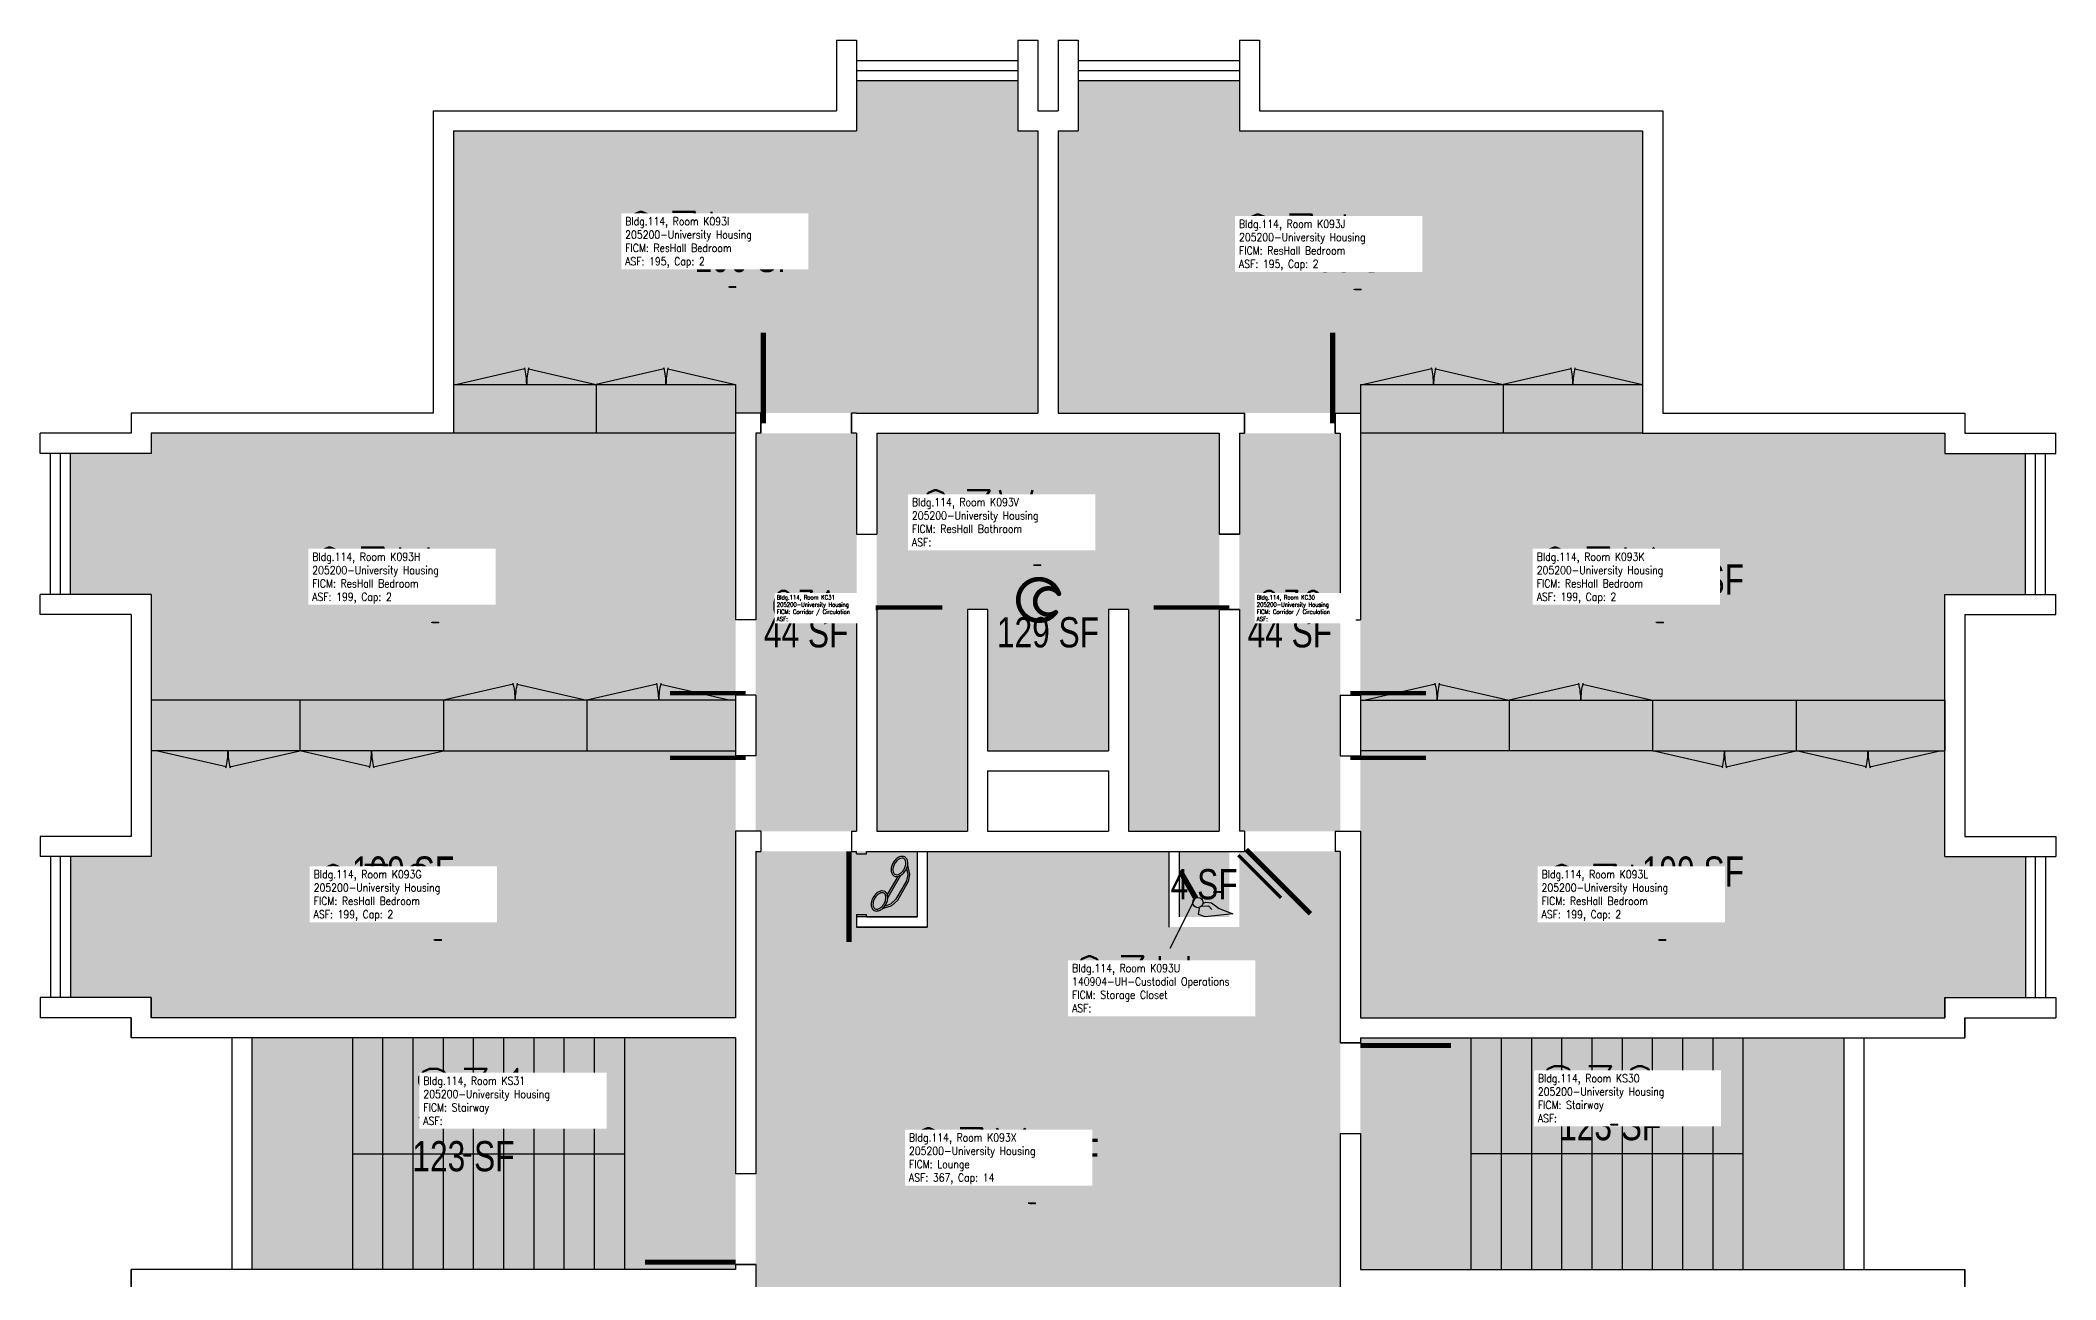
# Model space of a CAD drawing. Header units: inches. Extents: x 0 to 4364, y 0 to 2292.
# Drawn here: x 3564 to 4364, y 1800 to 2292 of the extents above; entities that cross this region are included whole.
import ezdxf
from ezdxf.enums import TextEntityAlignment as Align

# ---------------------------------------------------------------- set-up
doc = ezdxf.new("R2010")
doc.units = ezdxf.units.IN
doc.header["$LTSCALE"] = 10
doc.header["$MEASUREMENT"] = 0
doc.layers.get('0').update_dxf_attribs({"linetype": 'CONTINUOUS'})
for name, color, linetype in [('A-DOOR', 2, 'CONTINUOUS'), ('A-FLOR', 3, 'CONTINUOUS'), ('A-GLAZ', 1, 'CONTINUOUS'), ('A-GLAZ-SILL', 2, 'CONTINUOUS'), ('A-IDEN-ICON', 4, 'CONTINUOUS'), ('A-IDEN-RNUM', 7, 'CONTINUOUS'), ('A-IDEN-SNUM', 4, 'CONTINUOUS'), ('A-IDEN-VNUM', 4, 'CONTINUOUS'), ('A-WALL', 5, 'CONTINUOUS'), ('AREA-TEXT', 3, 'CONTINUOUS'), ('Rooms-Category-Color', 7, 'CONTINUOUS'), ('Rooms-College-Color', 7, 'CONTINUOUS'), ('Rooms-Department-Color', 7, 'CONTINUOUS'), ('Rooms-Division-Color', 7, 'CONTINUOUS'), ('Rooms-Information', 7, 'CONTINUOUS')]:
    doc.layers.add(name, color=color, linetype=linetype)
doc.styles.add('AREA', font='arial.ttf', dxfattribs={"width": 0.75, "height": 12})
doc.styles.add('ROOMSNUMBER', font='txt.shx', dxfattribs={"height": 0.03})
doc.styles.add('ROOMVNUMBER', font='simplex.shx', dxfattribs={"width": 0.85})

# ---------------------------------------------------------------- blocks, each defined once
blk = doc.blocks.new('CPBATH')
at = {"color": 0, "linetype": 'ByBlock', "const_width": 0.0127}
for points in [[(0.0571, 0.0168, 0.861492), (-0.0551, 0, 1)], [(-0.0551, 0, 0.726902), (0.0487, -0.0337, 1)], [(0.0571, 0.0168, 0.729002), (-0.0084, -0.0042, 1)], [(-0.0084, -0.0042, 0.609468), (0.0487, -0.0337, 1)]]:
    blk.add_lwpolyline(points, format="xyb", dxfattribs=at)
at = {"color": 0, "linetype": 'ByBlock', "const_width": 0.00637}
for points in [[(0.0544, 0.0152, 1), (0.0599, 0.0184, 1)], [(0.0459, -0.0353, 1), (0.0515, -0.0321, 1)]]:
    blk.add_lwpolyline(points, format="xyb", close=True, dxfattribs=at)
blk = doc.blocks.new('CPPHONE')
at = {"color": 0, "linetype": 'ByBlock'}
for p, q in [((0.0096, 0.0252), (-0.0196, -0.0252)), ((0.0169, 0.0279), (-0.0182, -0.0329))]:
    blk.add_line(p, q, dxfattribs=at)
for points in [[(0.0364, 0.0572), (0.0417, 0.0308), (0.0382, 0.0108), (0.0082, -0.0411), (-0.0083, -0.0558), (-0.0338, -0.0645)], [(0.0334, 0.047), (0.0366, 0.0307), (0.0334, 0.0126), (0.0043, -0.0379), (-0.0109, -0.0514), (-0.0265, -0.0567)]]:
    blk.add_lwpolyline(points, dxfattribs=at)
for points in [[(0.0288, 0.0786, 0.139889), (0.0216, 0.0804, 0.107118), (0.0122, 0.0781, 0.079812), (0.0039, 0.0722, 0.067459), (-0.0035, 0.0626, 0.067459), (-0.008, 0.0515, 0.079812), (-0.009, 0.0413, 0.107118), (-0.0064, 0.032, 0.139889), (-0.0012, 0.0267, 0.139889), (0.0061, 0.0248, 0.107118), (0.0155, 0.0272, 0.079812), (0.0238, 0.0331, 0.067459), (0.0312, 0.0426, 0.067459), (0.0357, 0.0538, 0.079812), (0.0367, 0.0639, 0.107118), (0.034, 0.0732, 0.139889)], [(0.0263, 0.0743, 0.139889), (0.0218, 0.0754, 0.107118), (0.0144, 0.0736, 0.079812), (0.0074, 0.0686, 0.067459), (0.0008, 0.0601, 0.067459), (-0.0032, 0.0502, 0.079812), (-0.004, 0.0417, 0.107118), (-0.0019, 0.0344, 0.139889), (0.0013, 0.031, 0.139889), (0.0059, 0.0298, 0.107118), (0.0133, 0.0317, 0.079812), (0.0203, 0.0367, 0.067459), (0.0268, 0.0451, 0.067459), (0.0309, 0.055, 0.079812), (0.0317, 0.0636, 0.107118), (0.0296, 0.0709, 0.139889)], [(-0.0262, -0.0167, 0.139889), (-0.0334, -0.0148, 0.107118), (-0.0428, -0.0172, 0.079812), (-0.0511, -0.0231, 0.067459), (-0.0585, -0.0326, 0.067459), (-0.063, -0.0438, 0.079812), (-0.064, -0.0539, 0.107118), (-0.0614, -0.0632, 0.139889), (-0.0562, -0.0686, 0.139889), (-0.0489, -0.0704, 0.107118), (-0.0395, -0.0681, 0.079812), (-0.0312, -0.0622, 0.067459), (-0.0238, -0.0526, 0.067459), (-0.0193, -0.0415, 0.079812), (-0.0183, -0.0313, 0.107118), (-0.021, -0.022, 0.139889)], [(-0.0287, -0.021, 0.139889), (-0.0332, -0.0198, 0.107118), (-0.0406, -0.0217, 0.079812), (-0.0476, -0.0267, 0.067459), (-0.0542, -0.0351, 0.067459), (-0.0582, -0.045, 0.079812), (-0.059, -0.0536, 0.107118), (-0.0569, -0.0609, 0.139889), (-0.0537, -0.0643, 0.139889), (-0.0491, -0.0654, 0.107118), (-0.0417, -0.0636, 0.079812), (-0.0347, -0.0586, 0.067459), (-0.0282, -0.0501, 0.067459), (-0.0241, -0.0402, 0.079812), (-0.0233, -0.0317, 0.107118), (-0.0254, -0.0244, 0.139889)]]:
    blk.add_lwpolyline(points, format="xyb", close=True, dxfattribs=at)
blk = doc.blocks.new('CPCUST')
at = {"color": 0, "linetype": 'ByBlock'}
for p, q in [((0.0171, -0.0639), (0.02, -0.0466)), ((0.0262, -0.0408), (0.0446, -0.0406)), ((0.0297, -0.0341), (0.0376, -0.0302)), ((0.0376, -0.0302), (0.0533, -0.0324)), ((0.0446, -0.0406), (0.0543, -0.0505)), ((0.0533, -0.0324), (0.0745, -0.0479)), ((0.0745, -0.0479), (0.1117, -0.0625)), ((0.0358, -0.0705), (0.0171, -0.0639)), ((0.1117, -0.0625), (0.0358, -0.0705))]:
    blk.add_line(p, q, dxfattribs=at)
at = {"color": 0, "linetype": 'ByBlock', "const_width": 0.0075}
blk.add_lwpolyline([(-0.0332, 0.0481, 1), (-0.0268, 0.0519, 1)], format="xyb", close=True, dxfattribs=at)
at = {"color": 0, "linetype": 'ByBlock', "const_width": 0.015}
blk.add_lwpolyline([(-0.03, 0.05), (0.01, -0.0193)], dxfattribs=at)
at = {"color": 0, "linetype": 'ByBlock'}
blk.add_circle((0.0158, -0.0313), 0.0141, dxfattribs=at)

msp = doc.modelspace()

# ---------------------------------------------------------------- hatches: boundary and pattern name
at = {"layer": 'Rooms-Category-Color', "true_color": 0x728ef3}
for points in [[(3960, 2144), (3840, 2144), (3840, 2136), (3728, 2136), (3728, 2256), (3888, 2256), (3888, 2276), (3952, 2276), (3952, 2256), (3960, 2256)], [(3968, 2144), (4088, 2144), (4088, 2136), (4200, 2136), (4200, 2256), (4040, 2256), (4040, 2276), (3976, 2276), (3976, 2256), (3968, 2256)], [(3840, 2136), (3608, 2136), (3608, 2128), (3576, 2128), (3576, 2072), (3608, 2072), (3608, 2020), (3840, 2020)], [(3896, 2136), (4032, 2136), (4032, 1978), (3996, 1978), (3996, 2066), (3988, 2066), (3988, 2010), (3940, 2010), (3940, 2066), (3932, 2066), (3932, 1978), (3896, 1978)], [(4088, 2136), (4320, 2136), (4320, 2128), (4352, 2128), (4352, 2072), (4320, 2072), (4320, 2020), (4088, 2020)], [(3840, 1904), (3608, 1904), (3608, 1912), (3576, 1912), (3576, 1968), (3608, 1968), (3608, 2020), (3840, 2020)], [(4088, 1904), (4320, 1904), (4320, 1912), (4352, 1912), (4352, 1968), (4320, 1968), (4320, 2020), (4088, 2020)], [(3916, 1970), (4012, 1970), (4012, 1940.01), (4040, 1940), (4040, 1970), (4080, 1970), (4080, 1730), (4040, 1730), (4040, 1760), (4012, 1760), (4012, 1730), (3916, 1730), (3916, 1760), (3888, 1760), (3888, 1730), (3848, 1730), (3848, 1970), (3886, 1970), (3912, 1970), (3912, 1944), (3888, 1944), (3888, 1940), (3916, 1940)], [(4016, 1944), (4036, 1944), (4036, 1970), (4016, 1970)]]:
    msp.add_hatch(color=171, dxfattribs=at).paths.add_polyline_path(points)
at = {"layer": 'Rooms-Category-Color', "true_color": 0xadadad}
for points in [[(3888, 2136), (3848, 2136), (3848, 1978), (3888, 1978)], [(4040, 1978), (4080, 1978), (4080, 2136), (4040, 2136)], [(3648, 1804), (3840, 1804), (3840, 1896), (3648, 1896)], [(4088, 1804), (4280, 1804), (4280, 1896), (4088, 1896)]]:
    msp.add_hatch(color=253, dxfattribs=at).paths.add_polyline_path(points)
at = {"layer": 'Rooms-College-Color', "true_color": 0xadadad}
for points in [[(3960, 2144), (3840, 2144), (3840, 2136), (3728, 2136), (3728, 2256), (3888, 2256), (3888, 2276), (3952, 2276), (3952, 2256), (3960, 2256)], [(3968, 2144), (4088, 2144), (4088, 2136), (4200, 2136), (4200, 2256), (4040, 2256), (4040, 2276), (3976, 2276), (3976, 2256), (3968, 2256)], [(3840, 2136), (3608, 2136), (3608, 2128), (3576, 2128), (3576, 2072), (3608, 2072), (3608, 2020), (3840, 2020)], [(3888, 2136), (3848, 2136), (3848, 1978), (3888, 1978)], [(3896, 2136), (4032, 2136), (4032, 1978), (3996, 1978), (3996, 2066), (3988, 2066), (3988, 2010), (3940, 2010), (3940, 2066), (3932, 2066), (3932, 1978), (3896, 1978)], [(4040, 1978), (4080, 1978), (4080, 2136), (4040, 2136)], [(4088, 2136), (4320, 2136), (4320, 2128), (4352, 2128), (4352, 2072), (4320, 2072), (4320, 2020), (4088, 2020)], [(3840, 1904), (3608, 1904), (3608, 1912), (3576, 1912), (3576, 1968), (3608, 1968), (3608, 2020), (3840, 2020)], [(4088, 1904), (4320, 1904), (4320, 1912), (4352, 1912), (4352, 1968), (4320, 1968), (4320, 2020), (4088, 2020)], [(3916, 1970), (4012, 1970), (4012, 1940.01), (4040, 1940), (4040, 1970), (4080, 1970), (4080, 1730), (4040, 1730), (4040, 1760), (4012, 1760), (4012, 1730), (3916, 1730), (3916, 1760), (3888, 1760), (3888, 1730), (3848, 1730), (3848, 1970), (3886, 1970), (3912, 1970), (3912, 1944), (3888, 1944), (3888, 1940), (3916, 1940)], [(4016, 1944), (4036, 1944), (4036, 1970), (4016, 1970)], [(3648, 1804), (3840, 1804), (3840, 1896), (3648, 1896)], [(4088, 1804), (4280, 1804), (4280, 1896), (4088, 1896)]]:
    msp.add_hatch(color=253, dxfattribs=at).paths.add_polyline_path(points)
at = {"layer": 'Rooms-Department-Color', "true_color": 0x604aed}
for points in [[(3960, 2144), (3840, 2144), (3840, 2136), (3728, 2136), (3728, 2256), (3888, 2256), (3888, 2276), (3952, 2276), (3952, 2256), (3960, 2256)], [(3968, 2144), (4088, 2144), (4088, 2136), (4200, 2136), (4200, 2256), (4040, 2256), (4040, 2276), (3976, 2276), (3976, 2256), (3968, 2256)], [(3840, 2136), (3608, 2136), (3608, 2128), (3576, 2128), (3576, 2072), (3608, 2072), (3608, 2020), (3840, 2020)], [(3896, 2136), (4032, 2136), (4032, 1978), (3996, 1978), (3996, 2066), (3988, 2066), (3988, 2010), (3940, 2010), (3940, 2066), (3932, 2066), (3932, 1978), (3896, 1978)], [(4088, 2136), (4320, 2136), (4320, 2128), (4352, 2128), (4352, 2072), (4320, 2072), (4320, 2020), (4088, 2020)], [(3840, 1904), (3608, 1904), (3608, 1912), (3576, 1912), (3576, 1968), (3608, 1968), (3608, 2020), (3840, 2020)], [(4088, 1904), (4320, 1904), (4320, 1912), (4352, 1912), (4352, 1968), (4320, 1968), (4320, 2020), (4088, 2020)], [(3916, 1970), (4012, 1970), (4012, 1940.01), (4040, 1940), (4040, 1970), (4080, 1970), (4080, 1730), (4040, 1730), (4040, 1760), (4012, 1760), (4012, 1730), (3916, 1730), (3916, 1760), (3888, 1760), (3888, 1730), (3848, 1730), (3848, 1970), (3886, 1970), (3912, 1970), (3912, 1944), (3888, 1944), (3888, 1940), (3916, 1940)], [(4016, 1944), (4036, 1944), (4036, 1970), (4016, 1970)]]:
    msp.add_hatch(color=173, dxfattribs=at).paths.add_polyline_path(points)
at = {"layer": 'Rooms-Department-Color', "true_color": 0xacacac}
for points in [[(3888, 2136), (3848, 2136), (3848, 1978), (3888, 1978)], [(4040, 1978), (4080, 1978), (4080, 2136), (4040, 2136)], [(3648, 1804), (3840, 1804), (3840, 1896), (3648, 1896)], [(4088, 1804), (4280, 1804), (4280, 1896), (4088, 1896)]]:
    msp.add_hatch(color=253, dxfattribs=at).paths.add_polyline_path(points)
at = {"layer": 'Rooms-Division-Color', "true_color": 0x604aed}
for points in [[(3960, 2144), (3840, 2144), (3840, 2136), (3728, 2136), (3728, 2256), (3888, 2256), (3888, 2276), (3952, 2276), (3952, 2256), (3960, 2256)], [(3968, 2144), (4088, 2144), (4088, 2136), (4200, 2136), (4200, 2256), (4040, 2256), (4040, 2276), (3976, 2276), (3976, 2256), (3968, 2256)], [(3840, 2136), (3608, 2136), (3608, 2128), (3576, 2128), (3576, 2072), (3608, 2072), (3608, 2020), (3840, 2020)], [(3896, 2136), (4032, 2136), (4032, 1978), (3996, 1978), (3996, 2066), (3988, 2066), (3988, 2010), (3940, 2010), (3940, 2066), (3932, 2066), (3932, 1978), (3896, 1978)], [(4088, 2136), (4320, 2136), (4320, 2128), (4352, 2128), (4352, 2072), (4320, 2072), (4320, 2020), (4088, 2020)], [(3840, 1904), (3608, 1904), (3608, 1912), (3576, 1912), (3576, 1968), (3608, 1968), (3608, 2020), (3840, 2020)], [(4088, 1904), (4320, 1904), (4320, 1912), (4352, 1912), (4352, 1968), (4320, 1968), (4320, 2020), (4088, 2020)], [(3916, 1970), (4012, 1970), (4012, 1940.01), (4040, 1940), (4040, 1970), (4080, 1970), (4080, 1730), (4040, 1730), (4040, 1760), (4012, 1760), (4012, 1730), (3916, 1730), (3916, 1760), (3888, 1760), (3888, 1730), (3848, 1730), (3848, 1970), (3886, 1970), (3912, 1970), (3912, 1944), (3888, 1944), (3888, 1940), (3916, 1940)], [(4016, 1944), (4036, 1944), (4036, 1970), (4016, 1970)]]:
    msp.add_hatch(color=173, dxfattribs=at).paths.add_polyline_path(points)
at = {"layer": 'Rooms-Division-Color', "true_color": 0xadadad}
for points in [[(3888, 2136), (3848, 2136), (3848, 1978), (3888, 1978)], [(4040, 1978), (4080, 1978), (4080, 2136), (4040, 2136)], [(3648, 1804), (3840, 1804), (3840, 1896), (3648, 1896)], [(4088, 1804), (4280, 1804), (4280, 1896), (4088, 1896)]]:
    msp.add_hatch(color=253, dxfattribs=at).paths.add_polyline_path(points)

# ---------------------------------------------------------------- linework, layer by layer
at = {"layer": 'A-DOOR'}
for points in [[(3851, 2140, 2, 2, 0), (3851, 2176, 0, 0, -0.414214), (3886, 2140, 0, 0, -0.814237)], [(4077, 2140, 2, 2, 0), (4077, 2176, 0, 0, 0.414214), (4042, 2140, 0, 0, 0.814237)], [(3892, 2066.83, 1.67, 1.67, 0), (3922, 2066.83, 0, 0, 0.414214), (3892, 2096, 0, 0, 0.814237)], [(4036, 2066.83, 1.67, 1.67, 0), (4006, 2066.83, 0, 0, -0.414214), (4036, 2096, 0, 0, -0.814237)], [(3844, 2032.83, 1.67, 1.67, 0), (3814, 2032.83, 0, 0, -0.414214), (3844, 2062, 0, 0, -0.814237)], [(4084, 2032.83, 1.67, 1.67, 0), (4114, 2032.83, 0, 0, 0.414214), (4084, 2062, 0, 0, 0.814237)], [(3844, 2007.17, 1.67, 1.67, 0), (3814, 2007.17, 0, 0, 0.414214), (3844, 1978, 0, 0, 0.814237)], [(4084, 2007.17, 1.67, 1.67, 0), (4114, 2007.17, 0, 0, -0.414214), (4084, 1978, 0, 0, -0.814237)], [(3885, 1970, 2, 2, 0), (3885, 1934, 0, 0, -0.414214), (3850, 1970, 0, 0, -0.814237)], [(4039.53, 1968.53, 1.33, 1.33, 0), (4056.5, 1951.56, 0, 0, -0.195255), (4040, 1944.86, 0, 0, -0.195255)], [(4042.71, 1970.71, 2, 2, 0), (4068.16, 1945.25, 0, 0, 0.195255), (4078.21, 1970, 0, 0, 0.195255)], [(4088, 1893, 2, 2, 0), (4124, 1893, 0, 0, -0.414214), (4088, 1858, 0, 0, -0.814237)], [(3840, 1807, 2, 2, 0), (3804, 1807, 0, 0, -0.414214), (3840, 1842, 0, 0, -0.814237)]]:
    msp.add_lwpolyline(points, format="xyseb", dxfattribs=at)
at = {"layer": 'A-FLOR'}
for p, q in [((3756.36, 2161.62), (3729.42, 2155.4)), ((3757.77, 2161.62), (3784.71, 2155.4)), ((3811.65, 2161.62), (3784.71, 2155.4)), ((3813.06, 2161.62), (3840, 2155.4)), ((4116.36, 2161.62), (4089.42, 2155.4)), ((4117.77, 2161.62), (4144.71, 2155.4)), ((4171.65, 2161.62), (4144.71, 2155.4)), ((4173.06, 2161.62), (4200, 2155.4)), ((3728, 2155.4), (3728, 2136)), ((3728, 2155.4), (3784.71, 2155.4)), ((3729.42, 2155.4), (3784.71, 2155.4)), ((3784.71, 2155.4), (3784.71, 2136)), ((3784.71, 2155.4), (3840, 2155.4)), ((3840, 2155.4), (3840, 2136)), ((4088, 2155.4), (4088, 2136)), ((4088, 2155.4), (4144.71, 2155.4)), ((4089.42, 2155.4), (4144.71, 2155.4)), ((4144.71, 2155.4), (4144.71, 2136)), ((4144.71, 2155.4), (4200, 2155.4)), ((4200, 2155.4), (4200, 2136)), ((3840, 2136), (3728, 2136)), ((4200, 2136), (4088, 2136)), ((3751.77, 2036.41), (3724, 2030)), ((3753.23, 2036.41), (3781, 2030)), ((3808.77, 2036.41), (3781, 2030)), ((3810.23, 2036.41), (3838, 2030)), ((4117.77, 2036.41), (4090, 2030)), ((4119.23, 2036.41), (4147, 2030)), ((4174.77, 2036.41), (4147, 2030)), ((4176.23, 2036.41), (4204, 2030)), ((3608, 2030), (3608, 2010)), ((3724, 2030), (3608, 2030)), ((3667, 2030), (3667, 2010)), ((3724, 2030), (3724, 2010)), ((3781, 2030), (3724, 2030)), ((3781, 2030), (3781, 2010)), ((3840, 2030), (3781, 2030)), ((3838, 2030), (3781, 2030)), ((4088, 2030), (4147, 2030)), ((4090, 2030), (4147, 2030)), ((4147, 2030), (4147, 2010)), ((4147, 2030), (4204, 2030)), ((4204, 2030), (4204, 2010)), ((4204, 2030), (4320, 2030)), ((4261, 2030), (4261, 2010)), ((4320, 2030), (4320, 2010)), ((3724, 2010), (3608, 2010)), ((3637.77, 2003.59), (3610, 2010)), ((3639.23, 2003.59), (3667, 2010)), ((3694.77, 2003.59), (3667, 2010)), ((3696.23, 2003.59), (3724, 2010)), ((3724, 2010), (3840, 2010)), ((4204, 2010), (4088, 2010)), ((4231.77, 2003.59), (4204, 2010)), ((4204, 2010), (4320, 2010)), ((4233.23, 2003.59), (4261, 2010)), ((4288.77, 2003.59), (4261, 2010)), ((4290.23, 2003.59), (4318, 2010)), ((4132, 1804), (4132, 1896)), ((4144, 1804), (4144, 1896)), ((4156, 1804), (4156, 1896)), ((4168, 1804), (4168, 1896)), ((4180, 1804), (4180, 1896)), ((4192, 1804), (4192, 1896)), ((4204, 1804), (4204, 1896)), ((4216, 1804), (4216, 1896)), ((4228, 1804), (4228, 1896)), ((4240, 1804), (4240, 1896)), ((3688, 1804), (3688, 1896)), ((3700, 1804), (3700, 1896)), ((3712, 1804), (3712, 1896)), ((3724, 1804), (3724, 1896)), ((3736, 1804), (3736, 1896)), ((3748, 1804), (3748, 1896)), ((3760, 1804), (3760, 1896)), ((3772, 1804), (3772, 1896)), ((3784, 1804), (3784, 1896)), ((3796, 1804), (3796, 1896)), ((3688, 1850), (3796, 1850)), ((4240, 1850), (4132, 1850))]:
    msp.add_line(p, q, dxfattribs=at)
for centre, radius, start, end in [((3729.42, 2155.4), 27.64, 0, 13.7374), ((3784.71, 2155.4), 27.64, 166.2626, 180), ((3784.71, 2155.4), 27.64, 0, 13.7374), ((3840, 2155.4), 27.64, 166.2626, 180), ((4089.42, 2155.4), 27.64, 0, 13.7374), ((4144.71, 2155.4), 27.64, 166.2626, 180), ((4144.71, 2155.4), 27.64, 0, 13.7374), ((4200, 2155.4), 27.64, 166.2626, 180), ((3724, 2030), 28.5, 0, 13.7374), ((3781, 2030), 28.5, 166.2626, 180), ((3781, 2030), 28.5, 0, 13.7374), ((3838, 2030), 28.5, 166.2626, 180), ((4090, 2030), 28.5, 0, 13.7374), ((4147, 2030), 28.5, 166.2626, 180), ((4147, 2030), 28.5, 0, 13.7374), ((4204, 2030), 28.5, 166.2626, 180), ((3610, 2010), 28.5, 346.2626, 0), ((3667, 2010), 28.5, 180, 193.7374), ((3667, 2010), 28.5, 346.2626, 0), ((3724, 2010), 28.5, 180, 193.7374), ((4204, 2010), 28.5, 346.2626, 0), ((4261, 2010), 28.5, 180, 193.7374), ((4261, 2010), 28.5, 346.2626, 0), ((4318, 2010), 28.5, 180, 193.7374)]:
    msp.add_arc(centre, radius, start, end, dxfattribs=at)
at = {"layer": 'A-GLAZ'}
for p, q in [((3888, 2280), (3952, 2280)), ((3976, 2280), (4040, 2280)), ((3572, 2072), (3572, 2128)), ((4356, 2072), (4356, 2128)), ((3572, 1912), (3572, 1968)), ((4356, 1912), (4356, 1968))]:
    msp.add_line(p, q, dxfattribs=at)
at = {"layer": 'A-GLAZ-SILL'}
for p, q in [((3888, 2284), (3952, 2284)), ((3976, 2284), (4040, 2284)), ((3888, 2276), (3952, 2276)), ((3976, 2276), (4040, 2276)), ((3568, 2072), (3568, 2128)), ((3576, 2072), (3576, 2128)), ((4352, 2072), (4352, 2128)), ((4360, 2072), (4360, 2128)), ((3568, 1968), (3568, 1912)), ((3576, 1968), (3576, 1912)), ((4352, 1968), (4352, 1912)), ((4360, 1968), (4360, 1912))]:
    msp.add_line(p, q, dxfattribs=at)
at = {"layer": 'A-IDEN-VNUM'}
msp.add_lwpolyline([(4012.5, 1931.56), (4022.61, 1951.55)], dxfattribs=at)
at = {"layer": 'A-WALL'}
for p, q in [((3880, 2292), (3880, 2264)), ((3880, 2292), (3888, 2292)), ((3888, 2292), (3888, 2256)), ((3952, 2292), (3960, 2292)), ((3952, 2292), (3952, 2256)), ((3960, 2292), (3960, 2264)), ((3968, 2292), (3968, 2264)), ((3968, 2292), (3976, 2292)), ((3976, 2292), (3976, 2256)), ((4040, 2292), (4040, 2256)), ((4040, 2292), (4048, 2292)), ((4048, 2292), (4048, 2264)), ((3720, 2264), (3880, 2264)), ((3720, 2264), (3720, 2144)), ((3960, 2264), (3968, 2264)), ((4048, 2264), (4208, 2264)), ((4208, 2264), (4208, 2144)), ((3728, 2256), (3888, 2256)), ((3728, 2256), (3728, 2136)), ((3952, 2256), (3960, 2256)), ((3960, 2256), (3960, 2144)), ((3968, 2256), (3968, 2144)), ((3968, 2256), (3976, 2256)), ((4040, 2256), (4200, 2256)), ((4200, 2256), (4200, 2136)), ((3720, 2144), (3600, 2144)), ((3600, 2144), (3600, 2136)), ((3848, 2144), (3840, 2144)), ((3840, 2144), (3840, 2062)), ((3850, 2144), (3848, 2144)), ((3850, 2144), (3850, 2136)), ((3850, 2136), (3850, 2144)), ((3886, 2144), (3886, 2136)), ((3888, 2144), (3886, 2144)), ((3886, 2136), (3886, 2144)), ((3888, 2144), (3960, 2144)), ((3968, 2144), (4040, 2144)), ((4040, 2144), (4042, 2144)), ((4042, 2144), (4042, 2136)), ((4042, 2136), (4042, 2144)), ((4078, 2144), (4078, 2136)), ((4078, 2144), (4080, 2144)), ((4078, 2136), (4078, 2144)), ((4080, 2144), (4088, 2144)), ((4088, 2144), (4088, 2062)), ((4208, 2144), (4328, 2144)), ((4208, 2144), (4328, 2144)), ((4328, 2144), (4328, 2136)), ((3600, 2136), (3564, 2136)), ((3564, 2128), (3564, 2136)), ((3728, 2136), (3608, 2136)), ((3608, 2136), (3608, 2128)), ((3848, 2136), (3848, 2062)), ((3850, 2136), (3848, 2136)), ((3888, 2136), (3886, 2136)), ((3888, 2136), (3888, 2096)), ((3896, 2136), (4032, 2136)), ((3896, 2136), (3896, 2096)), ((4032, 2136), (4032, 2096)), ((4040, 2136), (4040, 2096)), ((4040, 2136), (4042, 2136)), ((4078, 2136), (4080, 2136)), ((4080, 2136), (4080, 2062)), ((4200, 2136), (4320, 2136)), ((4200, 2136), (4320, 2136)), ((4320, 2136), (4320, 2128)), ((4328, 2136), (4364, 2136)), ((4364, 2128), (4364, 2136)), ((3608, 2128), (3564, 2128)), ((4320, 2128), (4364, 2128)), ((3888, 2096), (3896, 2096)), ((3888, 2096), (3896, 2096)), ((4032, 2096), (4040, 2096)), ((4040, 2096), (4032, 2096)), ((3608, 2072), (3564, 2072)), ((3564, 2064), (3564, 2072)), ((3608, 2072), (3608, 1968)), ((3888, 2066), (3888, 1978)), ((3896, 2066), (3888, 2066)), ((3888, 2066), (3896, 2066)), ((3896, 2066), (3896, 1978)), ((3932, 2066), (3932, 1978)), ((3940, 2066), (3932, 2066)), ((3940, 2066), (3940, 2010)), ((3988, 2066), (3988, 2010)), ((3996, 2066), (3988, 2066)), ((3996, 2066), (3996, 1978)), ((4032, 2066), (4032, 1978)), ((4032, 2066), (4040, 2066)), ((4040, 2066), (4032, 2066)), ((4040, 2066), (4040, 1978)), ((4320, 2072), (4364, 2072)), ((4320, 1968), (4320, 2072)), ((4364, 2064), (4364, 2072)), ((3600, 2064), (3564, 2064)), ((3600, 2064), (3600, 1976)), ((3848, 2062), (3840, 2062)), ((3848, 2062), (3840, 2062)), ((4080, 2062), (4088, 2062)), ((4080, 2062), (4088, 2062)), ((4328, 2064), (4364, 2064)), ((4328, 2064), (4328, 1976)), ((3840, 2032), (3840, 2008)), ((3848, 2032), (3840, 2032)), ((3848, 2032), (3840, 2032)), ((3848, 2032), (3848, 2008)), ((4080, 2032), (4088, 2032)), ((4080, 2032), (4080, 2008)), ((4080, 2032), (4088, 2032)), ((4088, 2032), (4088, 2008)), ((3940, 2010), (3988, 2010)), ((3848, 2008), (3840, 2008)), ((3848, 2008), (3840, 2008)), ((3940, 2002), (3988, 2002)), ((3940, 2002), (3940, 1978)), ((3988, 2002), (3988, 1978)), ((4080, 2008), (4088, 2008)), ((4080, 2008), (4088, 2008)), ((3840, 1978), (3840, 1904)), ((3848, 1978), (3840, 1978)), ((3850, 1978), (3840, 1978)), ((3850, 1978), (3850, 1970)), ((3886, 1978), (3886, 1970)), ((3886, 1978), (3888, 1978)), ((3896, 1978), (3932, 1978)), ((3940, 1978), (3988, 1978)), ((3996, 1978), (4032, 1978)), ((4042, 1978), (4040, 1978)), ((4042, 1978), (4042, 1970)), ((4078, 1978), (4088, 1978)), ((4078, 1978), (4078, 1970)), ((4080, 1978), (4088, 1978)), ((4088, 1978), (4088, 1904)), ((3600, 1976), (3564, 1976)), ((3564, 1976), (3564, 1968)), ((3848, 1970), (3848, 1842)), ((3848, 1970), (3850, 1970)), ((3886, 1970), (3888, 1970)), ((3888, 1969), (3888, 1970)), ((3888, 1969), (3892, 1969)), ((3892, 1969), (3892, 1970)), ((3892, 1970), (4042, 1970)), ((3912, 1970), (3912, 1944)), ((3916, 1970), (3916, 1940)), ((4012, 1970), (4012, 1940)), ((4016, 1970), (4016, 1944)), ((4080, 1970), (4078, 1970)), ((4080, 1970), (4080, 1894)), ((4328, 1976), (4364, 1976)), ((4364, 1976), (4364, 1968)), ((3608, 1968), (3564, 1968)), ((4320, 1968), (4364, 1968)), ((3888, 1945), (3888, 1940)), ((3888, 1945), (3892, 1945)), ((3892, 1944), (3892, 1945)), ((3888, 1944), (3888, 1940)), ((3912, 1944), (3888, 1944)), ((3888, 1940), (3916, 1940)), ((3916, 1940), (3888, 1940)), ((3892, 1944), (3912, 1944)), ((3608, 1912), (3564, 1912)), ((3564, 1912), (3564, 1904)), ((3608, 1904), (3608, 1912)), ((3608, 1912), (3608, 1904)), ((3608, 1904), (3608, 1912)), ((3608, 1912), (3608, 1904)), ((4320, 1904), (4320, 1912)), ((4320, 1912), (4320, 1904)), ((4320, 1904), (4320, 1912)), ((4320, 1912), (4364, 1912)), ((4364, 1912), (4364, 1904)), ((3600, 1904), (3564, 1904)), ((3600, 1896), (3600, 1904)), ((3600, 1904), (3600, 1896)), ((3600, 1896), (3600, 1904)), ((3600, 1904), (3600, 1896)), ((3840, 1904), (3608, 1904)), ((4088, 1904), (4320, 1904)), ((4328, 1896), (4328, 1904)), ((4328, 1904), (4328, 1896)), ((4328, 1896), (4328, 1904)), ((4328, 1904), (4364, 1904)), ((3840, 1896), (3600, 1896)), ((3640, 1896), (3640, 1804)), ((3648, 1896), (3648, 1804)), ((3840, 1896), (3840, 1842)), ((4088, 1894), (4080, 1894)), ((4080, 1894), (4088, 1894)), ((4088, 1896), (4088, 1894)), ((4088, 1896), (4328, 1896)), ((4280, 1804), (4280, 1896)), ((4288, 1804), (4288, 1896)), ((4080, 1858), (4088, 1858)), ((4080, 1858), (4080, 1730)), ((4088, 1858), (4088, 1804)), ((3848, 1842), (3840, 1842)), ((3840, 1804), (3600, 1804)), ((3600, 1804), (3600, 1796)), ((3600, 1796), (3600, 1804)), ((3600, 1804), (3600, 1796)), ((3600, 1796), (3600, 1804)), ((3840, 1806), (3848, 1806)), ((3848, 1806), (3840, 1806)), ((3840, 1806), (3840, 1804)), ((3848, 1806), (3848, 1730)), ((4088, 1804), (4328, 1804)), ((4328, 1804), (4328, 1796)), ((4328, 1796), (4328, 1804)), ((4328, 1804), (4328, 1796))]:
    msp.add_line(p, q, dxfattribs=at)

# ---------------------------------------------------------------- block references
at = {"layer": 'A-IDEN-ICON', "xscale": 144, "yscale": 144, "zscale": 144}
for name, p in [('CPBATH', (3960.11, 2069.84)), ('CPPHONE', (3903.03, 1956.48, 0.04)), ('CPCUST', (4021.23, 1954.22, 0.04))]:
    msp.add_blockref(name, p, dxfattribs=at)

# ---------------------------------------------------------------- texts
at = {"layer": 'A-IDEN-RNUM', "style": 'ROOMSNUMBER'}
for s, p in [('0093-I0', (3838.64, 2194.09)), ('0093-J0', (4086.8, 2193.06)), ('0093-V0', (3959.66, 2083.63)), ('0C31-00', (3867, 2068.33)), ('0C30-00', (4058.31, 2068.33)), ('0093-H0', (3720.72, 2060.89)), ('0093-K0', (4206.77, 2060.89)), ('0093-U0', (4031.14, 1953.94)), ('0093-G0', (3721.74, 1934.87)), ('0093-L0', (4207.8, 1934.87)), ('0S30-00', (4188.66, 1861.56)), ('0S31-00', (3733.44, 1849.21)), ('0093-X0', (3957.59, 1830.36))]:
    msp.add_text(s, height=0.36, dxfattribs=at).set_placement(p, align=Align.MIDDLE)
at = {"layer": 'A-IDEN-SNUM', "style": 'ROOMSNUMBER'}
for s, p in [('1140K093I0', (3838.64, 2194.09)), ('1140K093J0', (4086.8, 2193.06)), ('1140K093V0', (3959.66, 2083.63)), ('1140KC3100', (3867, 2068.33)), ('1140KC3000', (4058.31, 2068.33)), ('1140K093H0', (3720.72, 2060.89)), ('1140K093K0', (4206.77, 2060.89)), ('1140K093U0', (4031.14, 1953.94)), ('1140K093G0', (3721.74, 1934.87)), ('1140K093L0', (4207.8, 1934.87)), ('1140KS3000', (4188.66, 1861.56)), ('1140KS3100', (3733.44, 1849.21)), ('1140K093X0', (3957.59, 1830.36))]:
    msp.add_text(s, height=0.36, dxfattribs=at).set_placement(p, align=Align.MIDDLE)
at = {"layer": 'A-IDEN-VNUM', "style": 'ROOMVNUMBER', "width": 0.85}
for s, height, p in [('93I', 22.238, (3814.17, 2212.74)), ('93J', 22.238, (4062.33, 2211.72)), ('93V', 22.238, (3935.19, 2102.29)), ('93H', 22.238, (3696.25, 2079.55)), ('93K', 22.238, (4182.3, 2079.55)), ('C31', 12, (3867.51, 2067.42)), ('C30', 12, (4060.24, 2067.42)), ('93G', 22.238, (3697.27, 1953.52)), ('93L', 22.238, (4183.33, 1953.52)), ('93U', 22.238, (3997.85, 1917.31)), ('S31', 22.238, (3736.3, 1872.59)), ('S30', 22.238, (4182.74, 1873.59)), ('93X', 22.238, (3933.12, 1849.01))]:
    msp.add_text(s, height=height, dxfattribs=at).set_placement(p, align=Align.MIDDLE)
at = {"layer": 'AREA-TEXT', "style": 'AREA', "width": 0.75}
for s, p in [('196 SF', (3844, 2206)), ('196 SF', (4084, 2206)), ('199 SF', (3708, 2078)), ('199 SF', (4220, 2078)), ('44 SF', (3868, 2057)), ('129 SF', (3964, 2057)), ('44 SF', (4060, 2057)), ('199 SF', (3708, 1962)), ('199 SF', (4220, 1962)), ('4 SF', (4026, 1957)), ('123 SF', (4187.16, 1861.38)), ('368 SF', (3964, 1850)), ('123 SF', (3731.97, 1849.03))]:
    msp.add_text(s, height=12, dxfattribs=at).set_placement(p, align=Align.MIDDLE_CENTER)

# ---------------------------------------------------------------- next in the draw order: texts
at = {"layer": 'Rooms-Information', "attachment_point": 7, "style": 'ROOMVNUMBER', "bg_fill": 3, "box_fill_scale": 1.5, "bg_fill_color": 256, "bg_fill_true_color": 13158600, "bg_fill_transparency": 0}
for s, insert, char_height, width in [('Bldg.114, Room K093I^M^J205200-University Housing^M^JFICM: ResHall Bedroom^M^JASF: 195, Cap: 2', (3796.17, 2201.62), 3.1768, 71.1604), ('Bldg.114, Room K093J^M^J205200-University Housing^M^JFICM: ResHall Bedroom^M^JASF: 195, Cap: 2', (4039.82, 2200.6), 3.1768, 71.1604), ('Bldg.114, Room K093V^M^J205200-University Housing^M^JFICM: ResHall Bathroom^M^JASF: ', (3909.99, 2091.17), 3.1768, 71.1604), ('Bldg.114, Room K093H^M^J205200-University Housing^M^JFICM: ResHall Bedroom^M^JASF: 199, Cap: 2', (3671.94, 2068.43), 3.1768, 71.1604), ('Bldg.114, Room K093K^M^J205200-University Housing^M^JFICM: ResHall Bedroom^M^JASF: 199, Cap: 2', (4158, 2068.43), 3.1768, 71.1604), ('Bldg.114, Room KC31^M^J205200-University Housing^M^JFICM: Corridor / Circulation^M^JASF: ', (3856.34, 2061.42), 1.7143, 38.4), ('Bldg.114, Room KC30^M^J205200-University Housing^M^JFICM: Corridor / Circulation^M^JASF: ', (4046.88, 2061.42), 1.7143, 38.4), ('Bldg.114, Room K093G^M^J205200-University Housing^M^JFICM: ResHall Bedroom^M^JASF: 199, Cap: 2', (3672.52, 1942.4), 3.1768, 71.1604), ('Bldg.114, Room K093L^M^J205200-University Housing^M^JFICM: ResHall Bedroom^M^JASF: 199, Cap: 2', (4159.92, 1942.4), 3.1768, 71.1604), ('Bldg.114, Room K093U^M^J140904-UH-Custodial Operations^M^JFICM: Storage Closet^M^JASF: ', (3973.55, 1906.19), 3.1768, 71.1604), ('Bldg.114, Room KS31^M^J205200-University Housing^M^JFICM: Stairway^M^JASF: ', (3716.05, 1861.48), 3.1768, 71.1604), ('Bldg.114, Room KS30^M^J205200-University Housing^M^JFICM: Stairway^M^JASF: ', (4158.44, 1862.47), 3.1768, 71.1604), ('Bldg.114, Room K093X^M^J205200-University Housing^M^JFICM: Lounge^M^JASF: 367, Cap: 14', (3908.82, 1837.89), 3.1768, 71.1604)]:
    msp.add_mtext(s, dxfattribs=dict(at, insert=insert, char_height=char_height, width=width))

doc.saveas('drawing.dxf')
